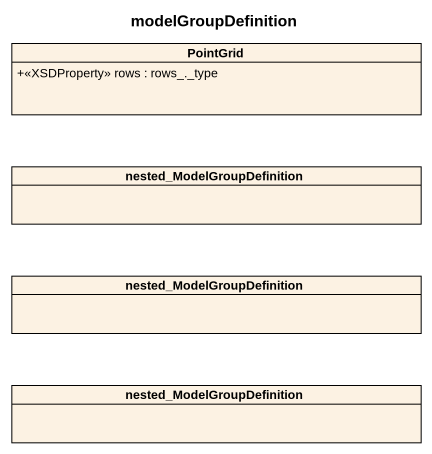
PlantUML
@startuml
title modelGroupDefinition
hide circle
hide empty members
skinparam classAttributeIconSize 0
class PointGrid {
  +<<XSDProperty>> rows : rows_._type
}
class nested_ModelGroupDefinition
class "nested_ModelGroupDefinition" as nested_ModelGroupDefinition_2
class "nested_ModelGroupDefinition" as nested_ModelGroupDefinition_3
@enduml
